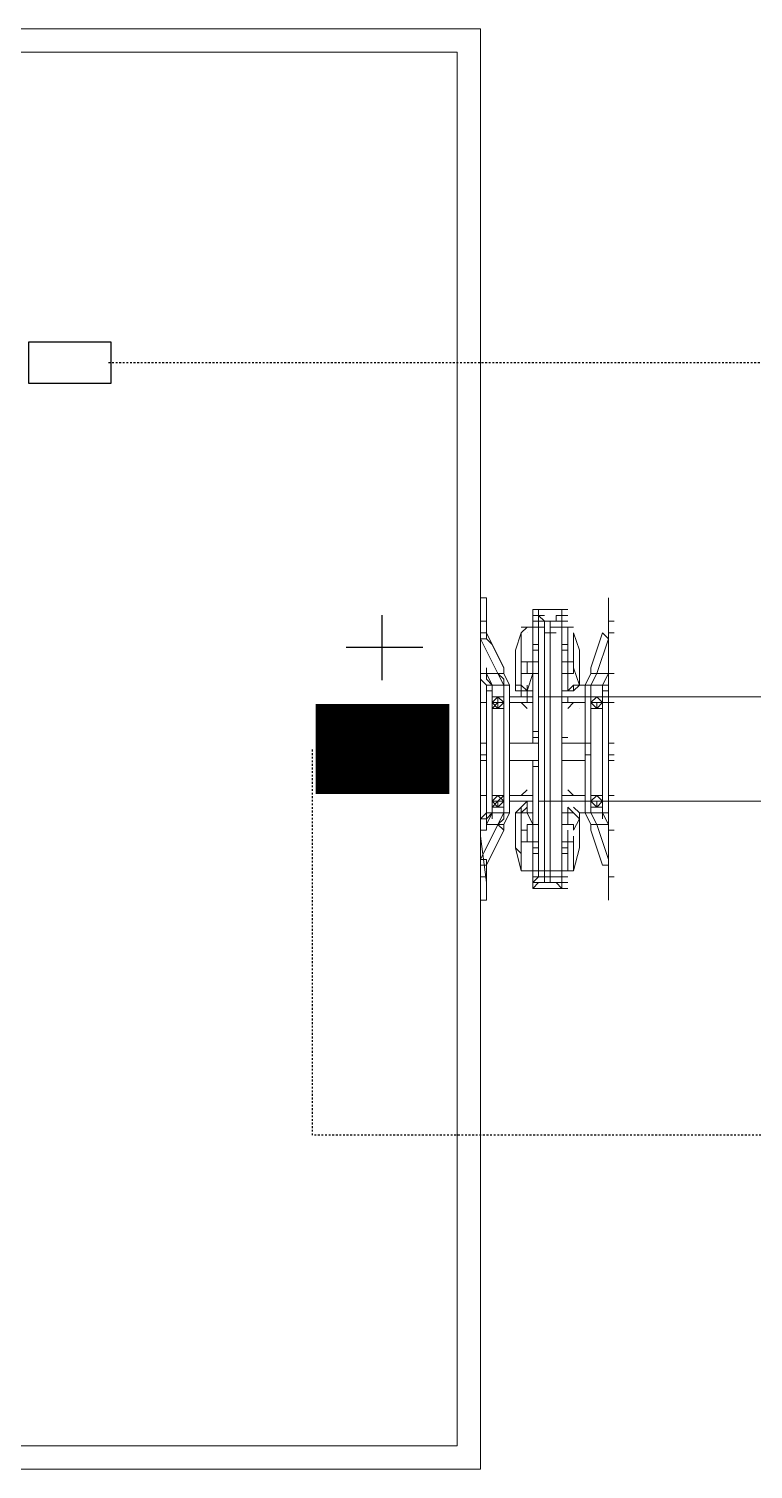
# Model space of a CAD drawing. Header units: feet. Extents: x -13743 to 68376, y -48 to 67763.
# Drawn here: x 3247.5 to 3287.9, y 4933.2 to 5013.5 of the extents above; entities that cross this region are included whole.
import ezdxf

# ---------------------------------------------------------------- set-up
doc = ezdxf.new("R2010")
doc.units = ezdxf.units.FT
doc.header["$MEASUREMENT"] = 0
doc.linetypes.add('HIDDEN', pattern=[0.375, 0.25, -0.125])
for name, color, linetype in [('E-HARN-COMP', 8, 'Continuous'), ('E-TRUNK-CABLE-POS', 6, 'HIDDEN'), ('Polarity-Text', 7, 'Continuous')]:
    doc.layers.add(name, color=color, linetype=linetype)

# ---------------------------------------------------------------- blocks, each defined once
blk = doc.blocks.new('A$C47dfd34d')
at = {"lineweight": 5}
for points in [[(5.98142, 0.41332), (4.12817, 0.41332)], [(5.98309, 0.24332), (5.98309, 0.24999), (5.98142, 0.24999)], [(5.98309, 0.24332), (5.98309, 0.24999), (5.98142, 0.24999)], [(6.01809, 0.24999), (6.01809, 0.16333)], [(6.00142, 0.24166), (6.00309, 0.24166), (6.00142, 0.24166), (6.00142, 0.24332), (6.00309, 0.24332), (6.00309, 0.24499), (6.00309, 0.24332), (6.00142, 0.24332), (5.99976, 0.24332), (5.99809, 0.24332), (5.99976, 0.24332), (5.99809, 0.24332), (5.99976, 0.24332), (6.00142, 0.24332), (5.99976, 0.24332), (5.99809, 0.24332), (5.99976, 0.24332), (5.99809, 0.24332), (5.99976, 0.24332), (6.00142, 0.24332), (5.99976, 0.24332), (5.99809, 0.24499), (5.99642, 0.24499), (5.99809, 0.24499), (5.99642, 0.24499), (5.99642, 0.24666), (5.99642, 0.24499), (5.99809, 0.24499), (5.99976, 0.24332), (5.99976, 0.24166), (5.99809, 0.24166), (5.99642, 0.24166), (5.99309, 0.24166), (5.99642, 0.24166), (5.99809, 0.24166), (5.99809, 0.24332), (5.99642, 0.24332), (5.99642, 0.23499), (5.99642, 0.24499), (5.99809, 0.24499), (5.99976, 0.24332), (5.99809, 0.24332), (5.99809, 0.24499), (5.99809, 0.24666), (6.00309, 0.24666)], [(5.99976, 0.24499), (5.99809, 0.24499), (5.99642, 0.24499), (5.99809, 0.24499), (5.99976, 0.24499), (5.99809, 0.24499), (5.99642, 0.24499), (5.99809, 0.24499), (5.99642, 0.24499), (5.99642, 0.24666), (5.99809, 0.24666), (5.99642, 0.24666), (5.99642, 0.24499), (5.99642, 0.24666), (5.99809, 0.24666), (6.00476, 0.24666), (6.00476, 0.24499), (6.00642, 0.24499), (6.00476, 0.24499), (6.00476, 0.24666), (6.00642, 0.24666)], [(5.99642, 0.24666), (5.99809, 0.24666), (5.99809, 0.24499), (5.99976, 0.24332), (6.00142, 0.24332), (6.00309, 0.24332), (6.00142, 0.24332), (6.00309, 0.24332), (6.00309, 0.24499), (6.00476, 0.24499), (6.00476, 0.24666), (6.00476, 0.24499), (6.00309, 0.24499), (6.00476, 0.24499), (6.00476, 0.24666), (6.00476, 0.24499), (6.00476, 0.24666), (6.00476, 0.24499), (6.00309, 0.24499), (6.00309, 0.24332), (6.00142, 0.24332), (6.00142, 0.24166), (6.00309, 0.24166), (6.00142, 0.24166), (6.00142, 0.24332), (6.00309, 0.24332), (6.00142, 0.24332), (5.99976, 0.24332), (6.00142, 0.24332), (5.99976, 0.24332), (6.00142, 0.24332), (6.00309, 0.24332), (6.00476, 0.24332), (6.00476, 0.24166), (6.00476, 0.24332), (6.00476, 0.24499), (6.00476, 0.24332), (6.00309, 0.24332), (6.00142, 0.24332), (6.00142, 0.23999), (6.00142, 0.24332), (5.99976, 0.24332), (6.00142, 0.24332), (5.99976, 0.24332), (6.00142, 0.24332), (5.99976, 0.24332), (6.00142, 0.24332), (5.99976, 0.24332), (5.99809, 0.24332), (5.99976, 0.24332), (5.99809, 0.24499), (5.99976, 0.24332), (5.99809, 0.24332), (5.99642, 0.24332), (5.99642, 0.24499)], [(5.99642, 0.24499), (5.99642, 0.24499)], [(5.99642, 0.24499), (5.99642, 0.24499)], [(5.99642, 0.24499), (5.99642, 0.24499)], [(6.00476, 0.24499), (6.00476, 0.24499)], [(6.00476, 0.24499), (6.00476, 0.24499)], [(6.00476, 0.24499), (6.00476, 0.24499)], [(6.00476, 0.24499), (6.00476, 0.24499)], [(5.98142, 0.24332), (5.98309, 0.24332), (5.98142, 0.24332)], [(5.98309, 0.18666), (5.98309, 0.18833), (5.98309, 0.18666), (5.98309, 0.18833), (5.98476, 0.18833), (5.98809, 0.18833), (5.98642, 0.18499), (5.98809, 0.18666), (5.98809, 0.18833), (5.98476, 0.18833), (5.98476, 0.18999), (5.98642, 0.18999), (5.98809, 0.18999), (5.98809, 0.19166), (5.98809, 0.19333), (5.98642, 0.19333), (5.98476, 0.19333), (5.98476, 0.21832), (5.98476, 0.19333), (5.98642, 0.19333), (5.98809, 0.19333), (5.98809, 0.19166), (5.98642, 0.19166), (5.98809, 0.19166), (5.98642, 0.19166), (5.98809, 0.19166), (5.98642, 0.19166), (5.98809, 0.19166), (5.98642, 0.19166), (5.98809, 0.19166), (5.98642, 0.19166), (5.98476, 0.19166), (5.98476, 0.19333), (5.98476, 0.21832), (5.98476, 0.21999), (5.98476, 0.22166), (5.98476, 0.22332), (5.98476, 0.22499), (5.98309, 0.22499), (5.98142, 0.22666), (5.98309, 0.22499), (5.98476, 0.22499), (5.98309, 0.22832), (5.98142, 0.22832), (5.98309, 0.22832), (5.98142, 0.22832), (5.98309, 0.22832), (5.98309, 0.22999), (5.98309, 0.22832), (5.98642, 0.22832), (5.98809, 0.22832), (5.98809, 0.22999), (5.98309, 0.23999), (5.98142, 0.23999), (5.98309, 0.23999), (5.98309, 0.24332), (5.98309, 0.23999), (5.98309, 0.23832), (5.98142, 0.23832), (5.98642, 0.22832), (5.98809, 0.22499), (5.98476, 0.22499), (5.98476, 0.22332), (5.98476, 0.22166), (5.98476, 0.21999), (5.98476, 0.21832), (5.98642, 0.21832), (5.98476, 0.21832), (5.98642, 0.21832), (5.98809, 0.21832), (5.98809, 0.21999), (5.98809, 0.22166), (5.98642, 0.22166), (5.98476, 0.22166), (5.98476, 0.21999), (5.98476, 0.21832), (5.98642, 0.21832), (5.98809, 0.21832), (5.98809, 0.21999), (5.98809, 0.22166), (5.98642, 0.22166), (5.98809, 0.22166), (5.98809, 0.21999), (5.98642, 0.21999), (5.98809, 0.21999), (5.98642, 0.21999), (5.98476, 0.21999), (5.98642, 0.21832), (5.98642, 0.21999), (5.98809, 0.21999), (5.98809, 0.22166), (5.98642, 0.22166), (5.98476, 0.22166), (5.98642, 0.22166), (5.98809, 0.22166), (5.98809, 0.22499), (5.98976, 0.22499), (5.98976, 0.18833), (5.98809, 0.18833), (5.98809, 0.18999), (5.98642, 0.18999), (5.98476, 0.18999), (5.98476, 0.19166), (5.98476, 0.19333), (5.98642, 0.19333), (5.98476, 0.19333)], [(5.98142, 0.24332), (5.98309, 0.24332), (5.98142, 0.24332)], [(5.98142, 0.24332), (5.98309, 0.24332), (5.98142, 0.24332)], [(5.98142, 0.24332), (5.98309, 0.24332), (5.98142, 0.24332)], [(5.98476, 0.18666), (5.98476, 0.18833), (5.98309, 0.18833), (5.98309, 0.22332), (5.98309, 0.22499), (5.98309, 0.22332), (5.98476, 0.22332), (5.98476, 0.22499), (5.98809, 0.22499), (5.98642, 0.22832), (5.98809, 0.22666), (5.98809, 0.22499), (5.98476, 0.22499), (5.98309, 0.22666), (5.98309, 0.22832), (5.98476, 0.22832), (5.98642, 0.22832), (5.98809, 0.22832), (5.98809, 0.22999), (5.98642, 0.23332), (5.98476, 0.23666), (5.98309, 0.23832), (5.98309, 0.23999), (5.98309, 0.23832), (5.98142, 0.23832), (5.98642, 0.22832), (5.98809, 0.22832), (5.98976, 0.22499), (5.98809, 0.22499), (5.98976, 0.22499), (5.98976, 0.18833), (5.98809, 0.18833), (5.98809, 0.18999), (5.98809, 0.19166), (5.98642, 0.19166)], [(5.98309, 0.23999), (5.98142, 0.23999)], [(5.98309, 0.23999), (5.98309, 0.23832), (5.98142, 0.23832)], [(5.98309, 0.23999), (5.98142, 0.23999)], [(5.98309, 0.24332), (5.98309, 0.23999)], [(5.98309, 0.24332), (5.98309, 0.23999)], [(5.98309, 0.23999), (5.98309, 0.23999)], [(5.98309, 0.23999), (5.98309, 0.23999)], [(5.98309, 0.23999), (5.98309, 0.23999)], [(5.98309, 0.23999), (5.98809, 0.22999), (5.98809, 0.22832), (5.98642, 0.22832)], [(5.99309, 0.24166), (5.99642, 0.24166), (5.99642, 0.23166), (5.99309, 0.23166), (5.99309, 0.23999), (5.99142, 0.23499), (5.99142, 0.22499), (5.99309, 0.22499), (5.99309, 0.22999), (5.99309, 0.22832), (5.99642, 0.22832), (5.99476, 0.22332), (5.99309, 0.22332), (5.99309, 0.22499), (5.99476, 0.22332), (5.99476, 0.22499), (5.99476, 0.22332), (5.99309, 0.22499), (5.99476, 0.22332), (5.99309, 0.22499), (5.99142, 0.22499), (5.99142, 0.23499), (5.99142, 0.22499), (5.99309, 0.22499), (5.99309, 0.22666), (5.99309, 0.22499), (5.99309, 0.22166), (5.99642, 0.22166), (5.99476, 0.22166), (5.99476, 0.21999), (5.99642, 0.21999), (5.98976, 0.21999), (5.99309, 0.21999), (5.99476, 0.21832), (5.99309, 0.21999), (5.98976, 0.21999), (5.99642, 0.21999), (5.99476, 0.21999), (5.99476, 0.22166), (5.99642, 0.22166), (5.99476, 0.22166), (5.99642, 0.22166), (5.99476, 0.22166), (5.99642, 0.22166), (5.99476, 0.22166), (5.99642, 0.22166), (5.98976, 0.22166), (5.99642, 0.22166), (5.99476, 0.22166), (5.99642, 0.22166)], [(5.99476, 0.22499), (5.99476, 0.22332), (5.99309, 0.22499), (5.99476, 0.22332), (5.99309, 0.22499), (5.99142, 0.22499), (5.99142, 0.23499), (5.99309, 0.23999)], [(5.99809, 0.23166), (5.99642, 0.23166), (5.99809, 0.23166), (5.99642, 0.23166), (5.99309, 0.23166), (5.99309, 0.22999), (5.99309, 0.22332), (5.99476, 0.22332), (5.99642, 0.22832), (5.99476, 0.22332), (5.99309, 0.22332), (5.99309, 0.22999), (5.99309, 0.22332), (5.99476, 0.22332), (5.99642, 0.22832), (5.99809, 0.22832), (5.99642, 0.22832), (5.99309, 0.22832), (5.99309, 0.22999), (5.99309, 0.23166), (5.99642, 0.23166), (5.99642, 0.24166), (5.99642, 0.23166), (5.99309, 0.23166), (5.99309, 0.22999), (5.99309, 0.22832), (5.99642, 0.22832), (5.99809, 0.22832)], [(5.99476, 0.23999), (5.99476, 0.23999)], [(5.99476, 0.23999), (5.99476, 0.23999)], [(5.99476, 0.23999), (5.99476, 0.23999)], [(6.00309, 0.16666), (5.99809, 0.16666), (5.99976, 0.16666), (5.99809, 0.16666), (5.99642, 0.16666), (5.99809, 0.16833), (5.99976, 0.16833), (5.99809, 0.16833), (5.99642, 0.16666), (5.99809, 0.16666), (5.99976, 0.16666), (5.99809, 0.16666), (6.00476, 0.16666), (6.00309, 0.16833), (6.00142, 0.16833), (5.99976, 0.16833), (5.99976, 0.16999), (6.00142, 0.16999), (6.00309, 0.16999), (6.00142, 0.16999), (5.99976, 0.16999), (5.99809, 0.16999), (5.99976, 0.16999), (6.00142, 0.16999), (6.00309, 0.16999), (6.00142, 0.16999), (6.00309, 0.16999), (6.00476, 0.16999), (6.00309, 0.16999), (6.00142, 0.16999), (5.99976, 0.16999), (5.99809, 0.16999), (5.99976, 0.16999), (5.99809, 0.16999), (5.99976, 0.16999), (6.00142, 0.16999), (6.00142, 0.17166), (6.00309, 0.17166), (6.00142, 0.17166), (6.00142, 0.22166), (6.00142, 0.24166), (6.00476, 0.24166), (6.00476, 0.22166), (6.00142, 0.22166), (6.00142, 0.19166), (6.00476, 0.19166), (6.00476, 0.22166), (6.00642, 0.22166), (6.00809, 0.22166), (6.00976, 0.22166), (6.00809, 0.22166), (6.00642, 0.22166), (6.00476, 0.22166), (6.00642, 0.22166), (6.00642, 0.21999), (6.00476, 0.21999), (6.01142, 0.21999), (6.00476, 0.21999)], [(6.06642, 0.22166), (6.00476, 0.22166), (6.00476, 0.19166), (6.00142, 0.19166), (5.99976, 0.19166), (5.99976, 0.17166), (5.99809, 0.17166), (5.99809, 0.19166), (5.99809, 0.22166), (5.99976, 0.22166), (6.00142, 0.22166), (6.00142, 0.23999), (6.00309, 0.23999), (6.00142, 0.23999), (6.00142, 0.22166), (6.00476, 0.22166), (6.00476, 0.24166), (6.00142, 0.24166), (6.00142, 0.22166)], [(6.00142, 0.24332), (6.00309, 0.24332), (6.00142, 0.24332)], [(6.00142, 0.24332), (6.00309, 0.24332)], [(6.00142, 0.24332), (6.00309, 0.24332)], [(6.00142, 0.24332), (6.00309, 0.24332), (6.00142, 0.24332)], [(6.00309, 0.24332), (6.00476, 0.24332), (6.00309, 0.24332), (6.00476, 0.24332), (6.00476, 0.23499), (6.00476, 0.24332), (6.00309, 0.24332), (6.00142, 0.24332)], [(6.00309, 0.24332), (6.00476, 0.24332)], [(6.00309, 0.24332), (6.00476, 0.24332)], [(6.00309, 0.24332), (6.00476, 0.24332)], [(6.00309, 0.24332), (6.00476, 0.24332)], [(6.00476, 0.24332), (6.00642, 0.24332)], [(6.00476, 0.24332), (6.00642, 0.24332)], [(6.00476, 0.24332), (6.00642, 0.24332)], [(6.00476, 0.23499), (6.00476, 0.24332)], [(6.00476, 0.24332), (6.00476, 0.23499)], [(6.00476, 0.24332), (6.00642, 0.24332)], [(6.00476, 0.24332), (6.00642, 0.24332)], [(6.00476, 0.24332), (6.00642, 0.24332)], [(6.00976, 0.18833), (6.00976, 0.17833), (6.00976, 0.18833), (6.00809, 0.18999), (6.00976, 0.18833), (6.01142, 0.18833), (6.01309, 0.18833), (6.01142, 0.18833), (6.01309, 0.18499), (6.01476, 0.18499), (6.01809, 0.18499), (6.01642, 0.18833), (6.01642, 0.18666), (6.01642, 0.18833), (6.01642, 0.18999), (6.01642, 0.18833), (6.01809, 0.18833), (6.01809, 0.22332), (6.01809, 0.22499), (6.01809, 0.22332), (6.01642, 0.22332), (6.01809, 0.22332), (6.01809, 0.18833), (6.01642, 0.18833), (6.01309, 0.18833), (6.01476, 0.18499), (6.01309, 0.18499), (6.01309, 0.18333), (6.01642, 0.17333), (6.01809, 0.17333), (6.01809, 0.17499), (6.01476, 0.18499), (6.01309, 0.18499), (6.01309, 0.18333), (6.01309, 0.18499), (6.01142, 0.18833), (6.01309, 0.18833), (6.01309, 0.18999), (6.01309, 0.18833), (6.01142, 0.18833), (6.01142, 0.22499), (6.01309, 0.22499), (6.01142, 0.22499), (6.01309, 0.22832), (6.01476, 0.22832), (6.01809, 0.23832), (6.01642, 0.23999), (6.01309, 0.22999), (6.01309, 0.22832), (6.01476, 0.22832), (6.01309, 0.22499), (6.01642, 0.22499), (6.01809, 0.22832), (6.01476, 0.22832), (6.01809, 0.22832), (6.01809, 0.22999), (6.01809, 0.22832), (6.01976, 0.22832), (6.01809, 0.22832), (6.01642, 0.22499), (6.01309, 0.22499), (6.01476, 0.22832), (6.01309, 0.22832), (6.01309, 0.22999), (6.01642, 0.23999), (6.01809, 0.23832), (6.01476, 0.22832), (6.01309, 0.22832), (6.01142, 0.22499), (6.01309, 0.22499), (6.01142, 0.22499), (6.01142, 0.18833)], [(6.01809, 0.24332), (6.01809, 0.24332)], [(6.01809, 0.23999), (6.01809, 0.23999)], [(6.01809, 0.23999), (6.01809, 0.23999)], [(5.98642, 0.22832), (5.98142, 0.23832)], [(5.99642, 0.23666), (5.99642, 0.20999), (5.99642, 0.23666)], [(5.99642, 0.23666), (5.99809, 0.23666), (5.99642, 0.23666), (5.99642, 0.21166), (5.99809, 0.21166), (5.99642, 0.21166), (5.99642, 0.23666), (5.99642, 0.21166), (5.99809, 0.21166), (5.99642, 0.21166), (5.99642, 0.20832), (5.99642, 0.20999), (5.99642, 0.21166), (5.99642, 0.20999), (5.99809, 0.20999), (5.99642, 0.20999), (5.99809, 0.20999), (5.99642, 0.20999), (5.99809, 0.20999), (5.99642, 0.20999), (5.99642, 0.21166), (5.99642, 0.20999), (5.99809, 0.20999), (5.99642, 0.20999), (5.99642, 0.20832), (5.99642, 0.21166), (5.99642, 0.20999), (5.99642, 0.21166), (5.99642, 0.20832), (5.99642, 0.20999), (5.99642, 0.20832), (5.99642, 0.20999), (5.99809, 0.20999), (5.99642, 0.20999), (5.99642, 0.20832), (5.99642, 0.21166), (5.99642, 0.23499), (5.99809, 0.23499)], [(5.99309, 0.22499), (5.99142, 0.22499), (5.99142, 0.23499), (5.99142, 0.22499), (5.99309, 0.22499), (5.99309, 0.22666)], [(5.99309, 0.23499), (5.99309, 0.23499)], [(5.99309, 0.23499), (5.99309, 0.23499)], [(5.99309, 0.23499), (5.99309, 0.23499)], [(5.99476, 0.22832), (5.99476, 0.23166)], [(6.00809, 0.23499), (6.00809, 0.23499)], [(6.00809, 0.23499), (6.00809, 0.23499)], [(5.98309, 0.22832), (5.98476, 0.22499), (5.98309, 0.22499), (5.98142, 0.22666)], [(5.98309, 0.22832), (5.98476, 0.22499), (5.98309, 0.22499), (5.98142, 0.22666)], [(5.98309, 0.22832), (5.98309, 0.22999)], [(5.98309, 0.22832), (5.98309, 0.22999)], [(5.98309, 0.22832), (5.98642, 0.22832)], [(5.98309, 0.22832), (5.98642, 0.22832)], [(5.98642, 0.22499), (5.98642, 0.22499)], [(5.98642, 0.22499), (5.98642, 0.22499)], [(5.98642, 0.22499), (5.98642, 0.22499)], [(5.98642, 0.22499), (5.98642, 0.22499)], [(5.98809, 0.22499), (5.98809, 0.22499)], [(5.98809, 0.22499), (5.98809, 0.22499)], [(5.98809, 0.22499), (5.98809, 0.22499)], [(6.00976, 0.22666), (6.00976, 0.22499)], [(6.00976, 0.22666), (6.00976, 0.22499)], [(6.01142, 0.22499), (6.01142, 0.22499)], [(6.01142, 0.22499), (6.01142, 0.22499)], [(6.01309, 0.22499), (6.01309, 0.22499)], [(6.01476, 0.19333), (6.01309, 0.19333), (6.01309, 0.21832), (6.01309, 0.21999), (6.01309, 0.22166), (6.01476, 0.22166), (6.01642, 0.22166), (6.01642, 0.21999), (6.01642, 0.21832), (6.01476, 0.21832), (6.01309, 0.21832), (6.01309, 0.21999), (6.01476, 0.21999), (6.01642, 0.21999), (6.01476, 0.21999), (6.01642, 0.21999), (6.01476, 0.21999), (6.01642, 0.21999), (6.01476, 0.21999), (6.01642, 0.21999), (6.01476, 0.21999), (6.01642, 0.21999), (6.01642, 0.22166), (6.01642, 0.22332)], [(6.01642, 0.22166), (6.01642, 0.22332)], [(5.98476, 0.22166), (5.98476, 0.22166)], [(5.98476, 0.22166), (5.98476, 0.22166)], [(5.98642, 0.22166), (5.98476, 0.22166)], [(5.98476, 0.22166), (5.98642, 0.22166)], [(5.98476, 0.22166), (5.98476, 0.21999)], [(5.98476, 0.22166), (5.98476, 0.22166)], [(5.98476, 0.22166), (5.98476, 0.21999)], [(5.98476, 0.22166), (5.98476, 0.22166)], [(5.98476, 0.21999), (5.98476, 0.21999)], [(5.98476, 0.21999), (5.98476, 0.21999)], [(5.98476, 0.21999), (5.98476, 0.21999)], [(5.98476, 0.21999), (5.98476, 0.21999)], [(5.98642, 0.22166), (5.98642, 0.22166)], [(5.98642, 0.22166), (5.98642, 0.22166)], [(5.98642, 0.22166), (5.98642, 0.22166)], [(5.98642, 0.22166), (5.98642, 0.22166)], [(5.98642, 0.22166), (5.98642, 0.22166)], [(5.98642, 0.21999), (5.98809, 0.21999)], [(5.98642, 0.21999), (5.98809, 0.21999)], [(5.98642, 0.21999), (5.98809, 0.21999)], [(5.98642, 0.21999), (5.98809, 0.21999)], [(5.98642, 0.21999), (5.98809, 0.21999)], [(5.98642, 0.21999), (5.98809, 0.21999)], [(5.98642, 0.21999), (5.98809, 0.21999)], [(5.98642, 0.21999), (5.98809, 0.21999)], [(5.98642, 0.21999), (5.98809, 0.21999)], [(5.98642, 0.21999), (5.98809, 0.21999)], [(5.98642, 0.21999), (5.98809, 0.21999)], [(5.98642, 0.21999), (5.98809, 0.21999)], [(5.98642, 0.21999), (5.98809, 0.21999)], [(5.98642, 0.21999), (5.98809, 0.21999)], [(5.98642, 0.21999), (5.98809, 0.21999)], [(5.98642, 0.21999), (5.98809, 0.21999)], [(5.98642, 0.21999), (5.98809, 0.21999)], [(5.98642, 0.21999), (5.98809, 0.21999)], [(5.98642, 0.21999), (5.98809, 0.21999)], [(5.98642, 0.21999), (5.98809, 0.21999)], [(5.98642, 0.21999), (5.98809, 0.21999)], [(5.98642, 0.21999), (5.98809, 0.21999)], [(5.98642, 0.21999), (5.98809, 0.21999)], [(5.98642, 0.21999), (5.98809, 0.21999)], [(5.98809, 0.22166), (5.98809, 0.22166)], [(5.98809, 0.22166), (5.98809, 0.22166)], [(5.98809, 0.22166), (5.98809, 0.22166)], [(5.98809, 0.22166), (5.98809, 0.22166)], [(5.98809, 0.21999), (5.98809, 0.21999)], [(5.98809, 0.21999), (5.98809, 0.21999)], [(5.98809, 0.21999), (5.98809, 0.21999)], [(5.98809, 0.21999), (5.98809, 0.21999)], [(5.99976, 0.16833), (5.99976, 0.19166), (6.00142, 0.19166), (6.00142, 0.22166), (6.00142, 0.19166), (6.00476, 0.19166)], [(6.00142, 0.19166), (6.00142, 0.22166), (6.00142, 0.19166)], [(6.01142, 0.21999), (6.00809, 0.21999), (6.00642, 0.21832)], [(6.00976, 0.22166), (6.00976, 0.22166)], [(6.01642, 0.22166), (6.01309, 0.22166), (6.01309, 0.21999), (6.01476, 0.21999)], [(6.01309, 0.22166), (6.01309, 0.22166)], [(6.01309, 0.22166), (6.01309, 0.22166)], [(6.01809, 0.21999), (6.01976, 0.21999), (6.01809, 0.21999), (6.01642, 0.21999), (6.01642, 0.21832), (6.01642, 0.19333), (6.01309, 0.19333), (6.01309, 0.19166), (6.01309, 0.19333), (6.01309, 0.19166), (6.01476, 0.19166), (6.01476, 0.18999), (6.01642, 0.19166), (6.01642, 0.19333), (6.01642, 0.21832), (6.01476, 0.21832), (6.01309, 0.21832), (6.01309, 0.19333), (6.01476, 0.19333), (6.01642, 0.19333), (6.01642, 0.19166), (6.01642, 0.18999), (6.01476, 0.18999), (6.01309, 0.18999), (6.01309, 0.19166), (6.01476, 0.19166), (6.01476, 0.18999), (6.01642, 0.19166), (6.01642, 0.18999), (6.01476, 0.18999), (6.01309, 0.18999), (6.01309, 0.19166), (6.01309, 0.19333), (6.01476, 0.19333), (6.01642, 0.19333), (6.01642, 0.19166), (6.01809, 0.19166), (6.01642, 0.19166), (6.01476, 0.19166), (6.01642, 0.19166), (6.01476, 0.19166), (6.01642, 0.19166), (6.01476, 0.19166), (6.01642, 0.19166), (6.01476, 0.19166), (6.01642, 0.19166), (6.01476, 0.19166), (6.01642, 0.19166), (6.01642, 0.19333), (6.01476, 0.19333), (6.01642, 0.19333)], [(6.01309, 0.21999), (6.01309, 0.21999)], [(6.01309, 0.21999), (6.01476, 0.21999)], [(6.01309, 0.21999), (6.01309, 0.21999)], [(6.01476, 0.22166), (6.01476, 0.22166)], [(6.01642, 0.22166), (6.01642, 0.21999), (6.01476, 0.21832), (6.01476, 0.21999)], [(6.01476, 0.22166), (6.01642, 0.22166), (6.01476, 0.22166)], [(6.01476, 0.22166), (6.01476, 0.22166)], [(6.01476, 0.21999), (6.01642, 0.21999)], [(6.01476, 0.21999), (6.01642, 0.21999)], [(6.01476, 0.21999), (6.01642, 0.21999)], [(6.01476, 0.21999), (6.01642, 0.21999)], [(6.01476, 0.21999), (6.01642, 0.21999)], [(6.01476, 0.21999), (6.01642, 0.21999)], [(6.01642, 0.22166), (6.01642, 0.21999)], [(6.01642, 0.22166), (6.01642, 0.22166)], [(6.01642, 0.22166), (6.01642, 0.22166)], [(6.01642, 0.21999), (6.01642, 0.21999)], [(6.01642, 0.21999), (6.01642, 0.21999)], [(5.98476, 0.21832), (5.98476, 0.21832)], [(5.98476, 0.21832), (5.98476, 0.21832)], [(5.98476, 0.21832), (5.98476, 0.21832)], [(5.98476, 0.21832), (5.98476, 0.21832)], [(5.98642, 0.21832), (5.98642, 0.21832)], [(5.98642, 0.21832), (5.98642, 0.21832)], [(5.98642, 0.21832), (5.98642, 0.21832)], [(5.98642, 0.21832), (5.98642, 0.21832)], [(5.98809, 0.21832), (5.98809, 0.21832)], [(5.98809, 0.21832), (5.98809, 0.21832)], [(5.98809, 0.21832), (5.98809, 0.21832)], [(5.98809, 0.21832), (5.98809, 0.21832)], [(6.00976, 0.21832), (6.00976, 0.21832)], [(6.01309, 0.21832), (6.01309, 0.21832)], [(6.01309, 0.21832), (6.01309, 0.21832)], [(6.01476, 0.21832), (6.01476, 0.21832)], [(6.01476, 0.21832), (6.01476, 0.21832)], [(6.01642, 0.21832), (6.01642, 0.21832)], [(6.01642, 0.21832), (6.01642, 0.21832)], [(5.98309, 0.20832), (5.98142, 0.20832)], [(5.98309, 0.20832), (5.98142, 0.20832)], [(5.98309, 0.20832), (5.98142, 0.20832)], [(5.98309, 0.20832), (5.98142, 0.20832)], [(5.99642, 0.20999), (5.99809, 0.20999)], [(5.99642, 0.20999), (5.99809, 0.20999)], [(5.99642, 0.20999), (5.99809, 0.20999)], [(5.99642, 0.20999), (5.99809, 0.20999)], [(5.99642, 0.20999), (5.99809, 0.20999)], [(6.00476, 0.20999), (6.00642, 0.20999)], [(6.00476, 0.20999), (6.00642, 0.20999)], [(6.00476, 0.20999), (6.00642, 0.20999)], [(6.00476, 0.20999), (6.00642, 0.20999)], [(6.00476, 0.20832), (6.00476, 0.20999)], [(6.00476, 0.20999), (6.00642, 0.20999)], [(6.00476, 0.20999), (6.00476, 0.20832)], [(6.00476, 0.20999), (6.00642, 0.20999)], [(6.00476, 0.20999), (6.00642, 0.20999)], [(6.00476, 0.20999), (6.00642, 0.20999)], [(5.99809, 0.17833), (5.99642, 0.17833), (5.99642, 0.16833), (5.99642, 0.17833), (5.99642, 0.16833), (5.99642, 0.17833), (5.99642, 0.19999), (5.99642, 0.20166), (5.99642, 0.20333), (5.99809, 0.20333), (5.99642, 0.20333), (5.99809, 0.20333), (5.99642, 0.20333), (5.99809, 0.20333), (5.99642, 0.20333), (5.99809, 0.20333), (5.99642, 0.20333), (5.99642, 0.20166), (5.99642, 0.19999), (5.99642, 0.20333), (5.99642, 0.20166), (5.99809, 0.20166), (5.99642, 0.20166), (5.99642, 0.17666), (5.99809, 0.17666), (5.99642, 0.17666), (5.99642, 0.20166), (5.99809, 0.20166), (5.99642, 0.20166), (5.99642, 0.17666)], [(5.99642, 0.20333), (5.99809, 0.20333)], [(5.99642, 0.20333), (5.99809, 0.20333)], [(6.00476, 0.20333), (6.00476, 0.19999), (6.00476, 0.17833), (6.00642, 0.17833), (6.00476, 0.17833), (6.00476, 0.19999), (6.00476, 0.20333), (6.00476, 0.19999), (6.00476, 0.20166), (6.00476, 0.19999), (6.00476, 0.20333), (6.01142, 0.20333), (6.00476, 0.20333), (6.00642, 0.20333), (6.00476, 0.20333), (6.00642, 0.20333), (6.00476, 0.20333), (6.00642, 0.20333), (6.00476, 0.20333), (6.00642, 0.20333), (6.00476, 0.20333), (6.00642, 0.20333), (6.00476, 0.20333), (6.00642, 0.20333), (6.00476, 0.20333), (6.00642, 0.20333), (6.00476, 0.20333), (6.00476, 0.17666), (6.00642, 0.17666), (6.00476, 0.17666), (6.00476, 0.20333), (6.00642, 0.20333)], [(6.01142, 0.20499), (6.01309, 0.20499)], [(6.00642, 0.19499), (6.00809, 0.19333)], [(5.98476, 0.19333), (5.98476, 0.19333)], [(5.98476, 0.19333), (5.98476, 0.19333)], [(5.98476, 0.19333), (5.98642, 0.19333)], [(5.98476, 0.19333), (5.98476, 0.19166)], [(5.98476, 0.19333), (5.98476, 0.19333)], [(5.98476, 0.19166), (5.98476, 0.19333)], [(5.98476, 0.19333), (5.98476, 0.19166)], [(5.98476, 0.19333), (5.98476, 0.19333)], [(5.98476, 0.19166), (5.98476, 0.19166)], [(5.98476, 0.19166), (5.98476, 0.19166)], [(5.98476, 0.19166), (5.98642, 0.18999), (5.98642, 0.19166)], [(5.98476, 0.19166), (5.98476, 0.18999)], [(5.98476, 0.19166), (5.98476, 0.19166)], [(5.98476, 0.19166), (5.98476, 0.18999)], [(5.98476, 0.19166), (5.98476, 0.19166)], [(5.98642, 0.19333), (5.98642, 0.19333)], [(5.98642, 0.19333), (5.98642, 0.19333)], [(5.98809, 0.19166), (5.98809, 0.19333), (5.98642, 0.19333)], [(5.98642, 0.19333), (5.98642, 0.19333)], [(5.98809, 0.19333), (5.98642, 0.19333)], [(5.98642, 0.19333), (5.98642, 0.19333)], [(5.98809, 0.19333), (5.98642, 0.19333)], [(5.98642, 0.19333), (5.98642, 0.19333)], [(5.98642, 0.19166), (5.98809, 0.19166)], [(5.98642, 0.19166), (5.98809, 0.19166)], [(5.98642, 0.19166), (5.98809, 0.19166)], [(5.98642, 0.19166), (5.98809, 0.19166)], [(5.98642, 0.19166), (5.98809, 0.19166)], [(5.98642, 0.19166), (5.98809, 0.19166)], [(5.98642, 0.19166), (5.98809, 0.19166)], [(5.98642, 0.19166), (5.98809, 0.19166)], [(5.98642, 0.19166), (5.98809, 0.19166)], [(5.98642, 0.19166), (5.98809, 0.19166)], [(5.98642, 0.19166), (5.98809, 0.19166)], [(5.98642, 0.19166), (5.98809, 0.19166)], [(5.98642, 0.19166), (5.98809, 0.19166)], [(5.98642, 0.19166), (5.98809, 0.19166)], [(5.98642, 0.19166), (5.98809, 0.19166)], [(5.98642, 0.19166), (5.98809, 0.19166)], [(5.98642, 0.19166), (5.98809, 0.19166)], [(5.98642, 0.19166), (5.98809, 0.19166)], [(5.98642, 0.19166), (5.98809, 0.19166)], [(5.98642, 0.19166), (5.98809, 0.19166)], [(5.98809, 0.19166), (5.98642, 0.19166)], [(5.98809, 0.19333), (5.98809, 0.19333)], [(5.98809, 0.19166), (5.98809, 0.19333)], [(5.98809, 0.19333), (5.98809, 0.19333)], [(5.98809, 0.19333), (5.98809, 0.19333)], [(5.98809, 0.19166), (5.98809, 0.19333)], [(5.98809, 0.19333), (5.98809, 0.19333)], [(5.98809, 0.19166), (5.98809, 0.19166)], [(5.98809, 0.18999), (5.98809, 0.19166)], [(5.98809, 0.19166), (5.98809, 0.19166)], [(5.98809, 0.19166), (5.98809, 0.19166)], [(5.98809, 0.18999), (5.98809, 0.19166)], [(5.98809, 0.19166), (5.98809, 0.19166)], [(5.99476, 0.19166), (5.99642, 0.19166), (5.99476, 0.19166), (5.99642, 0.19166), (5.99476, 0.19166), (5.99642, 0.19166), (5.99476, 0.19166), (5.99642, 0.19166), (5.99476, 0.19166), (5.99642, 0.19166), (5.99476, 0.19166), (5.99642, 0.19166), (5.98976, 0.19166), (5.99309, 0.19166), (5.98976, 0.19166), (5.99642, 0.19166), (5.99476, 0.19166), (5.99309, 0.18999), (5.99309, 0.18333), (5.99309, 0.18666), (5.99309, 0.18833), (5.99476, 0.18833), (5.99642, 0.18499), (5.99476, 0.18499), (5.99476, 0.18333), (5.99309, 0.18333), (5.99476, 0.18333), (5.99476, 0.18499), (5.99642, 0.18499), (5.99476, 0.18833), (5.99476, 0.18999), (5.99309, 0.18833), (5.99476, 0.18999), (5.99476, 0.18833), (5.99642, 0.18833)], [(5.99809, 0.17999), (5.99642, 0.17999), (5.99476, 0.17999), (5.99309, 0.17999), (5.99309, 0.18166), (5.99309, 0.18333), (5.99476, 0.18333), (5.99476, 0.18499), (5.99642, 0.18499), (5.99642, 0.17166), (5.99309, 0.17166), (5.99309, 0.17666), (5.99142, 0.17833), (5.99142, 0.17999), (5.99142, 0.18666), (5.99142, 0.18833), (5.99309, 0.18999), (5.99476, 0.19166), (5.99476, 0.18999), (5.99476, 0.18833), (5.99642, 0.18833), (5.99476, 0.18833), (5.99642, 0.18499), (5.99809, 0.18499), (5.99642, 0.18499), (5.99476, 0.18833), (5.99309, 0.18833), (5.99309, 0.18666), (5.99309, 0.18833), (5.99309, 0.18666), (5.99309, 0.18333), (5.99309, 0.18666), (5.99309, 0.18833), (5.99476, 0.18833), (5.99642, 0.18833)], [(5.99642, 0.19166), (5.99476, 0.19166), (5.99642, 0.19166)], [(6.00476, 0.16666), (6.00309, 0.16666), (6.00476, 0.16666), (6.00476, 0.16833), (6.00476, 0.16666), (6.00642, 0.16666), (6.00476, 0.16666), (6.00309, 0.16833), (6.00476, 0.16833), (6.00309, 0.16833), (6.00142, 0.16833), (5.99976, 0.16833), (6.00142, 0.16833), (6.00309, 0.16833), (6.00476, 0.16833), (6.00309, 0.16833), (6.00476, 0.16833), (6.00476, 0.17833), (6.00476, 0.16833), (6.00309, 0.16833), (6.00476, 0.16833), (6.00476, 0.17833), (6.00476, 0.16833), (6.00309, 0.16833), (6.00142, 0.16833), (6.00142, 0.17166), (6.00142, 0.19166), (6.00142, 0.17166), (6.00476, 0.17166), (6.00476, 0.19166), (6.06642, 0.19166)], [(6.00142, 0.17166), (6.00142, 0.19166), (6.00142, 0.17166)], [(6.01142, 0.19166), (6.00809, 0.19166), (6.00642, 0.19166), (6.00476, 0.19166), (6.00476, 0.17166), (6.00142, 0.17166), (6.00142, 0.19166)], [(6.00476, 0.19166), (6.00642, 0.19166)], [(6.00476, 0.19166), (6.00642, 0.19166)], [(6.00476, 0.19166), (6.00809, 0.19166)], [(6.00809, 0.19166), (6.00976, 0.19166)], [(6.00809, 0.19166), (6.00976, 0.19166)], [(6.01309, 0.19333), (6.01309, 0.19333)], [(6.01309, 0.19333), (6.01309, 0.19333)], [(6.01309, 0.19166), (6.01309, 0.19166)], [(6.01309, 0.19166), (6.01309, 0.19166)], [(6.01476, 0.19333), (6.01476, 0.19333)], [(6.01476, 0.19333), (6.01476, 0.19333)], [(6.01476, 0.19166), (6.01642, 0.19166)], [(6.01476, 0.19166), (6.01642, 0.19166)], [(6.01476, 0.19166), (6.01642, 0.19166)], [(6.01476, 0.19166), (6.01642, 0.19166)], [(6.01476, 0.19166), (6.01642, 0.19166)], [(6.01476, 0.19166), (6.01642, 0.19166)], [(6.01642, 0.19333), (6.01642, 0.19333)], [(6.01642, 0.19333), (6.01642, 0.19333)], [(6.01642, 0.19166), (6.01642, 0.19166)], [(6.01642, 0.19166), (6.01642, 0.19166)], [(5.98142, 0.17499), (5.98476, 0.18166), (5.98642, 0.18499), (5.98809, 0.18499), (5.98976, 0.18833), (5.98809, 0.18833), (5.98809, 0.18999)], [(5.98476, 0.18833), (5.98309, 0.18499)], [(5.98476, 0.18999), (5.98476, 0.18999)], [(5.98476, 0.18999), (5.98476, 0.18999)], [(5.98476, 0.18999), (5.98476, 0.18999)], [(5.98476, 0.18999), (5.98476, 0.18833)], [(5.98476, 0.18999), (5.98642, 0.18999)], [(5.98476, 0.18999), (5.98476, 0.18999)], [(5.98642, 0.18999), (5.98642, 0.18999)], [(5.98642, 0.18999), (5.98642, 0.18999)], [(5.98642, 0.18999), (5.98809, 0.18999)], [(5.98642, 0.18999), (5.98642, 0.18999)], [(5.98642, 0.18999), (5.98642, 0.18999)], [(5.98642, 0.18833), (5.98642, 0.18833)], [(5.98642, 0.18833), (5.98642, 0.18833)], [(5.98642, 0.18833), (5.98642, 0.18833)], [(5.98809, 0.18999), (5.98809, 0.18999)], [(5.98809, 0.18999), (5.98809, 0.18999)], [(5.98809, 0.18999), (5.98809, 0.18999)], [(5.98809, 0.18999), (5.98809, 0.18999)], [(5.98809, 0.18833), (5.98809, 0.18833)], [(5.98809, 0.18833), (5.98809, 0.18833)], [(5.98809, 0.18833), (5.98809, 0.18833)], [(5.98809, 0.18833), (5.98809, 0.18833)], [(5.99309, 0.18166), (5.99309, 0.17999), (5.99309, 0.17166), (5.99642, 0.17166), (5.99642, 0.17999), (5.99809, 0.17999), (5.99642, 0.17999), (5.99309, 0.17999), (5.99309, 0.18166), (5.99309, 0.17999), (5.99309, 0.17166), (5.99142, 0.17833), (5.99142, 0.18833), (5.99309, 0.18833), (5.99476, 0.18999), (5.99309, 0.18833), (5.99476, 0.18999)], [(6.01142, 0.18833), (6.01142, 0.18833)], [(6.01142, 0.18833), (6.01142, 0.18833)], [(6.01309, 0.18999), (6.01309, 0.18999)], [(6.01309, 0.18999), (6.01309, 0.18999)], [(6.01309, 0.18833), (6.01309, 0.18833)], [(6.01309, 0.18833), (6.01309, 0.18833)], [(6.01476, 0.18999), (6.01476, 0.18999)], [(6.01476, 0.18999), (6.01476, 0.18999)], [(6.01642, 0.18999), (6.01642, 0.18999)], [(6.01642, 0.18999), (6.01642, 0.18999)], [(5.98809, 0.18499), (5.98809, 0.18333), (5.98309, 0.17333), (5.98309, 0.17499), (5.98142, 0.17499)], [(5.98142, 0.17499), (5.98642, 0.18499)], [(5.98309, 0.17333), (5.98809, 0.18333), (5.98642, 0.18499)], [(5.98642, 0.18499), (5.98309, 0.18499)], [(5.98809, 0.18499), (5.98642, 0.18499)], [(5.99309, 0.18333), (5.99476, 0.18333), (5.99476, 0.18499), (5.99642, 0.18499), (5.99809, 0.18499)], [(5.99476, 0.17999), (5.99476, 0.18333)], [(5.98142, 0.18166), (5.98309, 0.16833)], [(5.99309, 0.17833), (5.99309, 0.17833)], [(5.99309, 0.17833), (5.99309, 0.17833)], [(5.99309, 0.17833), (5.99309, 0.17833)], [(6.00809, 0.17833), (6.00809, 0.17833)], [(6.00809, 0.17833), (6.00809, 0.17833)], [(5.98309, 0.17333), (5.98309, 0.17499), (5.98142, 0.17499)], [(5.98309, 0.16666), (5.98309, 0.16833), (5.98309, 0.16999), (5.98309, 0.16333), (5.98142, 0.16333), (5.98309, 0.16333), (5.98309, 0.16999), (5.98309, 0.17166), (5.98309, 0.16999), (5.98142, 0.16999), (5.98309, 0.16999), (5.98309, 0.16333), (5.98142, 0.16333), (5.98309, 0.16333), (5.98309, 0.16999), (5.98309, 0.17166), (5.98309, 0.17333), (5.98142, 0.17333), (5.98309, 0.17333), (5.98309, 0.17166), (5.98309, 0.16999)], [(5.98142, 0.16999), (5.98309, 0.16999), (5.98142, 0.16999)], [(5.98142, 0.16999), (5.98309, 0.16999), (5.98142, 0.16999)], [(5.98142, 0.16999), (5.98309, 0.16999), (5.98142, 0.16999)], [(5.98309, 0.17333), (5.98309, 0.17333)], [(5.98309, 0.17333), (5.98309, 0.17333)], [(5.98309, 0.17333), (5.98309, 0.17333)], [(5.98309, 0.17333), (5.98309, 0.17333)], [(5.98309, 0.16999), (5.98309, 0.16999)], [(5.98309, 0.16999), (5.98309, 0.16999)], [(5.98309, 0.16999), (5.98309, 0.16999)], [(5.99476, 0.17166), (5.99476, 0.17166)], [(5.99476, 0.17166), (5.99476, 0.17166)], [(5.99476, 0.17166), (5.99476, 0.17166)], [(5.99976, 0.16666), (5.99809, 0.16666), (6.00309, 0.16666), (6.00476, 0.16666), (6.00309, 0.16666), (5.99642, 0.16666), (5.99642, 0.16833), (5.99642, 0.16999), (5.99809, 0.16999), (5.99642, 0.16999), (5.99642, 0.16833), (5.99809, 0.16833), (5.99976, 0.16833), (6.00142, 0.16833), (6.00142, 0.17166)], [(5.99642, 0.17166), (5.99809, 0.17166)], [(5.99642, 0.16833), (5.99809, 0.16999), (5.99809, 0.17166)], [(5.99642, 0.17166), (5.99809, 0.17166)], [(5.99642, 0.16666), (5.99642, 0.16833), (5.99809, 0.16999), (5.99809, 0.17166)], [(5.99642, 0.17166), (5.99809, 0.17166)], [(5.99642, 0.16666), (5.99642, 0.16833), (5.99809, 0.16999), (5.99809, 0.17166)], [(5.99809, 0.16999), (5.99642, 0.16833)], [(5.99976, 0.16999), (5.99809, 0.16999), (5.99976, 0.16999), (5.99809, 0.16999), (5.99642, 0.16999), (5.99642, 0.16833), (5.99809, 0.16833), (5.99976, 0.16833), (6.00142, 0.16833)], [(5.99809, 0.17166), (5.99809, 0.16999)], [(6.00142, 0.16999), (6.00309, 0.16999)], [(6.00809, 0.17166), (6.00809, 0.17166)], [(6.01809, 0.17333), (6.01809, 0.17333)], [(6.01809, 0.17333), (6.01809, 0.17333)], [(6.01809, 0.16999), (6.01809, 0.16999)], [(5.98309, 0.16666), (5.98309, 0.16666)], [(5.99642, 0.16666), (5.99809, 0.16833)], [(5.99642, 0.16666), (5.99642, 0.16666)], [(5.99642, 0.16666), (5.99809, 0.16666)], [(5.99809, 0.16666), (5.99642, 0.16666)], [(5.99642, 0.16666), (5.99642, 0.16666)], [(5.99642, 0.16666), (5.99642, 0.16666)], [(5.99809, 0.16833), (5.99809, 0.16833)], [(5.99809, 0.16833), (5.99976, 0.16833)], [(5.99809, 0.16833), (5.99976, 0.16833)], [(5.99809, 0.16833), (5.99976, 0.16833)], [(5.99809, 0.16833), (5.99976, 0.16833)], [(5.99809, 0.16833), (5.99976, 0.16833)], [(5.99976, 0.16833), (6.00142, 0.16833)], [(5.99976, 0.16833), (6.00142, 0.16833)], [(6.00476, 0.16833), (6.00476, 0.16833)], [(6.00476, 0.16833), (6.00476, 0.16833)], [(6.00476, 0.16666), (6.00476, 0.16666)], [(6.00476, 0.16666), (6.00476, 0.16666)]]:
    blk.add_lwpolyline(points, dxfattribs=at)
for points in [[(5.7781, 0), (5.7781, 0.41332), (5.98142, 0.41332), (5.98142, 0)], [(5.78476, 0.00667), (5.78476, 0.40665), (5.97476, 0.40665), (5.97476, 0.00667)], [(5.98142, 0.24999), (5.98309, 0.24999), (5.98309, 0.24332), (5.98309, 0.24999)], [(6.01976, 0.24332), (6.01809, 0.24332), (6.01809, 0.23999), (6.01976, 0.23999), (6.01809, 0.23999), (6.01809, 0.24332), (6.01809, 0.24999), (6.01809, 0.24332)], [(5.99809, 0.24666), (5.99642, 0.24666), (5.99809, 0.24666), (6.00476, 0.24666), (5.99809, 0.24666), (5.99642, 0.24666), (5.99809, 0.24666), (5.99809, 0.24499)], [(5.99642, 0.24499), (5.99642, 0.24332), (5.99809, 0.24332), (5.99976, 0.24332), (5.99809, 0.24332), (5.99976, 0.24332), (5.99809, 0.24332), (5.99976, 0.24332), (5.99809, 0.24332), (5.99642, 0.24332), (5.99642, 0.24499), (5.99642, 0.24666), (5.99642, 0.24499), (5.99809, 0.24499), (5.99976, 0.24332), (5.99976, 0.24166), (5.99976, 0.24332), (5.99809, 0.24499), (5.99642, 0.24499), (5.99642, 0.24666)], [(5.98309, 0.18833), (5.98476, 0.18833), (5.98309, 0.18833), (5.98309, 0.22332), (5.98476, 0.22332), (5.98476, 0.22499), (5.98809, 0.22499), (5.98642, 0.22832), (5.98809, 0.22832), (5.98976, 0.22499), (5.98809, 0.22499), (5.98809, 0.22166), (5.98809, 0.21999), (5.98809, 0.21832), (5.98809, 0.19333), (5.98809, 0.21832), (5.98809, 0.19333), (5.98642, 0.19333), (5.98476, 0.19333), (5.98476, 0.19166), (5.98642, 0.18999), (5.98642, 0.19166), (5.98809, 0.19166), (5.98809, 0.19333), (5.98642, 0.19333), (5.98476, 0.19333), (5.98476, 0.19166), (5.98642, 0.18999), (5.98642, 0.19166), (5.98809, 0.19166), (5.98809, 0.19333), (5.98809, 0.21832), (5.98642, 0.21832), (5.98809, 0.21832), (5.98809, 0.21999), (5.98642, 0.21999), (5.98809, 0.21999), (5.98809, 0.22166), (5.98642, 0.22166), (5.98809, 0.22166), (5.98809, 0.22499), (5.98976, 0.22499), (5.98809, 0.22832), (5.98809, 0.22999), (5.98809, 0.22832), (5.98642, 0.22832), (5.98809, 0.22832), (5.98809, 0.22999), (5.98309, 0.23999), (5.98309, 0.23832), (5.98142, 0.23832), (5.98642, 0.22832), (5.98809, 0.22832), (5.98976, 0.22499), (5.98809, 0.22499), (5.98809, 0.22166), (5.98809, 0.21999), (5.98642, 0.21999), (5.98642, 0.21832), (5.98476, 0.21999), (5.98476, 0.22166), (5.98476, 0.21999), (5.98642, 0.21999), (5.98642, 0.21832), (5.98476, 0.21999), (5.98476, 0.21832), (5.98476, 0.19333), (5.98476, 0.19166), (5.98476, 0.18999), (5.98642, 0.18999), (5.98809, 0.18999), (5.98809, 0.18833), (5.98976, 0.18833), (5.98809, 0.18499), (5.98642, 0.18499), (5.98142, 0.17499), (5.98309, 0.17499), (5.98309, 0.17333), (5.98809, 0.18333), (5.98642, 0.18499), (5.98809, 0.18833), (5.98476, 0.18833)], [(5.99642, 0.22332), (5.99476, 0.22332), (5.99642, 0.22332), (5.99476, 0.22332), (5.99476, 0.22166), (5.99309, 0.22166), (5.99309, 0.22332), (5.99142, 0.22332), (5.99142, 0.22499), (5.99142, 0.22666), (5.99142, 0.22832), (5.99142, 0.23499), (5.99309, 0.23999), (5.99309, 0.23832), (5.99309, 0.23666), (5.99309, 0.23166), (5.99309, 0.23999), (5.99476, 0.24166), (5.99642, 0.24166), (5.99642, 0.22832), (5.99309, 0.22832), (5.99309, 0.22999), (5.99309, 0.23166), (5.99309, 0.23999), (5.99142, 0.23499), (5.99142, 0.22499), (5.99309, 0.22499), (5.99476, 0.22332), (5.99309, 0.22499), (5.99476, 0.22332)], [(5.99809, 0.22166), (5.99809, 0.24332), (5.99642, 0.24332), (5.99809, 0.24332), (5.99976, 0.24332), (5.99976, 0.19166), (5.99809, 0.19166), (5.99809, 0.17166), (5.99976, 0.17166), (6.00142, 0.17166), (6.00142, 0.16999), (6.00309, 0.16999), (6.00476, 0.16999), (6.00309, 0.16999), (6.00142, 0.16999), (6.00309, 0.16999), (6.00142, 0.16999), (6.00309, 0.16999), (6.00142, 0.16999), (5.99976, 0.16999), (5.99809, 0.16999), (5.99976, 0.16999), (6.00142, 0.16999), (5.99976, 0.16999), (6.00142, 0.16999), (6.00309, 0.16999), (6.00142, 0.16999), (5.99976, 0.16999), (5.99809, 0.16999), (5.99976, 0.16999), (6.00142, 0.16999), (6.00142, 0.17166), (5.99976, 0.17166), (5.99976, 0.16833), (5.99809, 0.16833), (5.99642, 0.16666), (5.99809, 0.16666), (5.99642, 0.16666), (5.99809, 0.16833), (5.99976, 0.16833), (5.99976, 0.17166), (6.00142, 0.17166), (6.00309, 0.17166), (6.00142, 0.17166), (6.00142, 0.16999), (5.99976, 0.16999), (5.99809, 0.16999), (5.99642, 0.16999), (5.99642, 0.16833), (5.99809, 0.16833), (5.99642, 0.16666), (5.99809, 0.16833), (5.99976, 0.16833), (5.99976, 0.17166), (6.00142, 0.17166), (6.00142, 0.22166), (5.99976, 0.22166), (5.99976, 0.19166), (5.99809, 0.19166)], [(5.99642, 0.24332), (5.99642, 0.23499)], [(5.99642, 0.24332), (5.99809, 0.24332), (5.99809, 0.24166), (5.99809, 0.24332), (5.99642, 0.24332), (5.99642, 0.23499)], [(5.99642, 0.24332), (5.99642, 0.23499)], [(5.99976, 0.24166), (5.99976, 0.22166), (5.99809, 0.22166), (5.99809, 0.24166)], [(5.99809, 0.19166), (5.99809, 0.22166), (6.00142, 0.22166), (6.00142, 0.23999), (6.00309, 0.23999), (6.00142, 0.23999), (6.00142, 0.22166), (5.99976, 0.22166), (5.99976, 0.24166), (5.99809, 0.24166), (5.99809, 0.22166), (5.99809, 0.19166), (5.99976, 0.19166), (5.99976, 0.22166), (5.99976, 0.19166)], [(5.99976, 0.24166), (5.99976, 0.22166), (5.99809, 0.22166), (5.99809, 0.24166)], [(6.00142, 0.23999), (5.99976, 0.23999), (6.00142, 0.23999), (6.00142, 0.24332)], [(6.00142, 0.24332), (5.99976, 0.24332)], [(6.00142, 0.23999), (5.99976, 0.23999)], [(6.00642, 0.23166), (6.00642, 0.24166), (6.00476, 0.24166), (6.00642, 0.24166), (6.00642, 0.23166), (6.00642, 0.22832), (6.00809, 0.22832), (6.00809, 0.22999), (6.00809, 0.23166), (6.00809, 0.22999), (6.00809, 0.22832), (6.00642, 0.22832), (6.00642, 0.22332), (6.00809, 0.22332), (6.00809, 0.22499), (6.00976, 0.22499), (6.00976, 0.23499), (6.00809, 0.23999), (6.00809, 0.23166), (6.00642, 0.23166), (6.00476, 0.23166)], [(6.00976, 0.22499), (6.00809, 0.22332), (6.00976, 0.22499), (6.00976, 0.23499), (6.00809, 0.23999), (6.00809, 0.23166), (6.00642, 0.23166), (6.00642, 0.22832), (6.00642, 0.22332), (6.00476, 0.22332), (6.00642, 0.22332), (6.00809, 0.22332), (6.00809, 0.22499), (6.00976, 0.22499), (6.00809, 0.22999)], [(6.00809, 0.24166), (6.00642, 0.24166)], [(5.99642, 0.23666), (5.99809, 0.23666)], [(6.00642, 0.23666), (6.00476, 0.23666), (6.00476, 0.21166), (6.00476, 0.20832), (6.00476, 0.21166), (6.00476, 0.20999), (6.00476, 0.21166), (6.00476, 0.23499), (6.00642, 0.23499), (6.00476, 0.23499), (6.00476, 0.21166), (6.00476, 0.20999), (6.00476, 0.21166), (6.00476, 0.23666)], [(5.99476, 0.23166), (5.99476, 0.22832)], [(5.99642, 0.21166), (5.99642, 0.23499), (5.99809, 0.23499), (5.99642, 0.23499)], [(6.01142, 0.22499), (6.00976, 0.22499), (6.00976, 0.23499), (6.00976, 0.22499), (6.00809, 0.22332), (6.00976, 0.22499)], [(5.98809, 0.22832), (5.98809, 0.22999)], [(6.00476, 0.22832), (6.00642, 0.22832)], [(6.01309, 0.22999), (6.01309, 0.22832)], [(5.98809, 0.22499), (5.98976, 0.22499), (5.98976, 0.18833), (5.98809, 0.18833), (5.98976, 0.18833), (5.98809, 0.18499), (5.98809, 0.18333), (5.98642, 0.18499), (5.98309, 0.18499), (5.98309, 0.18666), (5.98476, 0.18833), (5.98309, 0.18833), (5.98476, 0.18833), (5.98309, 0.18499), (5.98642, 0.18499), (5.98809, 0.18333), (5.98309, 0.17333), (5.98309, 0.17499), (5.98142, 0.17499), (5.98642, 0.18499), (5.98309, 0.18499), (5.98476, 0.18833), (5.98809, 0.18833), (5.98642, 0.18499), (5.98809, 0.18499), (5.98809, 0.18333), (5.98809, 0.18499), (5.98976, 0.18833), (5.98809, 0.18833), (5.98976, 0.18833), (5.98976, 0.22499)], [(5.98476, 0.22166), (5.98642, 0.22166), (5.98476, 0.22166), (5.98476, 0.22332), (5.98309, 0.22332), (5.98309, 0.18833), (5.98309, 0.18666), (5.98142, 0.18666), (5.98309, 0.18833), (5.98476, 0.18833), (5.98309, 0.18833), (5.98309, 0.22332), (5.98309, 0.22499), (5.98309, 0.22332), (5.98476, 0.22332)], [(6.00809, 0.22499), (6.00642, 0.22332), (6.00642, 0.22499), (6.00642, 0.22332)], [(6.01309, 0.22166), (6.01309, 0.22499), (6.01309, 0.22166), (6.01309, 0.21999), (6.01309, 0.22166), (6.01476, 0.22166)], [(6.01642, 0.22332), (6.01642, 0.22499), (6.01809, 0.22499), (6.01809, 0.22666), (6.01809, 0.22499), (6.01642, 0.22499)], [(5.98142, 0.21999), (5.98309, 0.21999)], [(5.98142, 0.21999), (5.98309, 0.21999)], [(5.98476, 0.21999), (5.98476, 0.22166), (5.98642, 0.22166), (5.98642, 0.21999), (5.98476, 0.21832), (5.98476, 0.21999), (5.98476, 0.21832), (5.98642, 0.21832), (5.98642, 0.21999), (5.98809, 0.21999), (5.98642, 0.22166), (5.98476, 0.22166)], [(5.98642, 0.22166), (5.98476, 0.21999), (5.98642, 0.21832), (5.98809, 0.21999)], [(5.98642, 0.22166), (5.98476, 0.21999), (5.98642, 0.21832), (5.98809, 0.21999)], [(5.98642, 0.22166), (5.98476, 0.21999), (5.98642, 0.21832), (5.98809, 0.21999)], [(5.98642, 0.22166), (5.98476, 0.21999), (5.98642, 0.21832), (5.98809, 0.21999)], [(5.98809, 0.21999), (5.98642, 0.21999)], [(5.98976, 0.21999), (5.99642, 0.21999)], [(6.01476, 0.22166), (6.01309, 0.21999), (6.01476, 0.21832), (6.01642, 0.21999)], [(6.01476, 0.22166), (6.01309, 0.21999), (6.01476, 0.21832), (6.01642, 0.21999)], [(6.01642, 0.21999), (6.01476, 0.21999)], [(6.01476, 0.21999), (6.01642, 0.21999), (6.01476, 0.21832)], [(5.98309, 0.20832), (5.98142, 0.20832)], [(5.98142, 0.20832), (5.98309, 0.20832)], [(5.98976, 0.20832), (5.98976, 0.20499), (5.98976, 0.20832), (5.99809, 0.20832)], [(5.98976, 0.20832), (5.99809, 0.20832), (5.98976, 0.20832), (5.98976, 0.20499)], [(5.99642, 0.20832), (5.99642, 0.20999), (5.99642, 0.20832), (5.99642, 0.20999)], [(5.99809, 0.20999), (5.99642, 0.20999)], [(6.00476, 0.20832), (6.00476, 0.20999), (6.00642, 0.20999), (6.00476, 0.20999)], [(6.01142, 0.20499), (6.01142, 0.20832), (6.00476, 0.20832), (6.01142, 0.20832), (6.01309, 0.20832), (6.01142, 0.20832)], [(6.01976, 0.20832), (6.01809, 0.20832)], [(6.01976, 0.20832), (6.01809, 0.20832)], [(5.98309, 0.20499), (5.98142, 0.20499)], [(5.98309, 0.20499), (5.98142, 0.20499)], [(5.98309, 0.20333), (5.98142, 0.20333)], [(5.98309, 0.20333), (5.98142, 0.20333)], [(5.99809, 0.20333), (5.99642, 0.20333), (5.99809, 0.20333), (5.99642, 0.20333), (5.99809, 0.20333), (5.98976, 0.20333)], [(5.99809, 0.20333), (5.98976, 0.20333), (5.99809, 0.20333), (5.99642, 0.20333), (5.99809, 0.20333), (5.99642, 0.20333), (5.99809, 0.20333), (5.99642, 0.20333)], [(5.99809, 0.16833), (5.99976, 0.16833), (5.99809, 0.16833), (5.99642, 0.16666), (5.99642, 0.20333), (5.99642, 0.19999), (5.99642, 0.20166), (5.99642, 0.19999), (5.99642, 0.19833), (5.99642, 0.19499), (5.99642, 0.17999), (5.99642, 0.17666), (5.99642, 0.17833), (5.99642, 0.16833)], [(5.99642, 0.20333), (5.99642, 0.19999), (5.99642, 0.20333), (5.99809, 0.20333), (5.99642, 0.20333), (5.99809, 0.20333), (5.99642, 0.20333), (5.99642, 0.19999), (5.99642, 0.17833), (5.99809, 0.17833), (5.99642, 0.17833), (5.99642, 0.19999), (5.99642, 0.20166)], [(5.99642, 0.19999), (5.99642, 0.20333)], [(6.01976, 0.20499), (6.01809, 0.20499)], [(6.01976, 0.20333), (6.01809, 0.20333)], [(5.99476, 0.19499), (5.99309, 0.19333)], [(5.98309, 0.19333), (5.98142, 0.19333)], [(5.98309, 0.19333), (5.98142, 0.19333)], [(5.98642, 0.19166), (5.98809, 0.19333), (5.98476, 0.19333), (5.98642, 0.19333), (5.98809, 0.19166), (5.98642, 0.19166), (5.98476, 0.18999)], [(5.98642, 0.19333), (5.98476, 0.19166), (5.98642, 0.18999), (5.98809, 0.19166)], [(5.98642, 0.19333), (5.98476, 0.19166), (5.98642, 0.18999), (5.98809, 0.19166)], [(5.98642, 0.19333), (5.98476, 0.19166), (5.98642, 0.18999), (5.98809, 0.19166)], [(5.98642, 0.19333), (5.98476, 0.19166), (5.98642, 0.18999), (5.98809, 0.19166)], [(5.98809, 0.19166), (5.98642, 0.19166)], [(5.99642, 0.19333), (5.98976, 0.19333)], [(5.99642, 0.19333), (5.98976, 0.19333)], [(5.99809, 0.19166), (5.99809, 0.17166), (5.99976, 0.17166), (5.99976, 0.19166), (6.00142, 0.19166), (5.99976, 0.19166), (5.99976, 0.17166), (5.99809, 0.17166)], [(6.01142, 0.19333), (6.00476, 0.19333)], [(6.01476, 0.19333), (6.01309, 0.19166), (6.01476, 0.18999), (6.01642, 0.19166)], [(6.01476, 0.19333), (6.01309, 0.19166), (6.01476, 0.18999), (6.01642, 0.19166)], [(6.01642, 0.19166), (6.01476, 0.19166)], [(6.01976, 0.19333), (6.01809, 0.19333)], [(5.98476, 0.18833), (5.98309, 0.18833), (5.98142, 0.18666), (5.98309, 0.18833), (5.98476, 0.18833), (5.98476, 0.18666), (5.98476, 0.18833), (5.98476, 0.18999)], [(5.99142, 0.18833), (5.99142, 0.17833), (5.99309, 0.17166), (5.99142, 0.17833), (5.99142, 0.18833), (5.99309, 0.18833), (5.99476, 0.18999), (5.99309, 0.18833), (5.99142, 0.18833), (5.99142, 0.17833)], [(5.99309, 0.18833), (5.99142, 0.18833), (5.99142, 0.17833), (5.99142, 0.18833)], [(5.99309, 0.18833), (5.99309, 0.18666), (5.99309, 0.18833), (5.99476, 0.18833), (5.99476, 0.18999), (5.99309, 0.18833), (5.99476, 0.18999)], [(6.00476, 0.18833), (6.00642, 0.18833), (6.00642, 0.18999), (6.00809, 0.18833), (6.00642, 0.18999), (6.00642, 0.18833)], [(6.00642, 0.18499), (6.00476, 0.18499), (6.00642, 0.18499), (6.00809, 0.18499), (6.00809, 0.18333), (6.00976, 0.18666), (6.00809, 0.18833), (6.00642, 0.18833)], [(6.00642, 0.18999), (6.00809, 0.18833)], [(6.00809, 0.18333), (6.00976, 0.18666), (6.00809, 0.18833), (6.00642, 0.18833), (6.00642, 0.18499), (6.00809, 0.18499)], [(6.00809, 0.17166), (6.00976, 0.17833), (6.00976, 0.18833), (6.00976, 0.18666), (6.00976, 0.18833), (6.00976, 0.17833)], [(6.01809, 0.18666), (6.01809, 0.18833), (6.01642, 0.18833), (6.01809, 0.18499), (6.01476, 0.18499), (6.01809, 0.17499), (6.01809, 0.17333), (6.01642, 0.17333), (6.01309, 0.18333), (6.01309, 0.18499), (6.01476, 0.18499), (6.01309, 0.18833), (6.01809, 0.18833), (6.01809, 0.18666), (6.01809, 0.18833)], [(5.98142, 0.18333), (5.98309, 0.18333), (5.98309, 0.18499), (5.98309, 0.18333)], [(5.98142, 0.18333), (5.98309, 0.18333), (5.98309, 0.18499), (5.98309, 0.18333)], [(5.99476, 0.18333), (5.99476, 0.17999)], [(6.00476, 0.17999), (6.00642, 0.17999), (6.00642, 0.18333), (6.00642, 0.17999)], [(6.01809, 0.18333), (6.01809, 0.18499), (6.01809, 0.18333), (6.01976, 0.18333)], [(5.99309, 0.17166), (5.99309, 0.17999), (5.99642, 0.17999), (5.99642, 0.17166)], [(5.99309, 0.17166), (5.99309, 0.17999), (5.99642, 0.17999), (5.99642, 0.17166)], [(5.99642, 0.17833), (5.99642, 0.16833)], [(6.00476, 0.17166), (6.00476, 0.16833), (6.00642, 0.16833), (6.00476, 0.16833), (6.00476, 0.16999), (6.00642, 0.16999), (6.00476, 0.16999), (6.00476, 0.16833), (6.00476, 0.17166), (6.00642, 0.17166), (6.00642, 0.17999), (6.00809, 0.17999), (6.00809, 0.18166), (6.00809, 0.17999), (6.00809, 0.17166), (6.00642, 0.17166)], [(6.00809, 0.17166), (6.00642, 0.17166), (6.00642, 0.17999), (6.00809, 0.17999)], [(5.99809, 0.17666), (5.99642, 0.17666)], [(5.98142, 0.17333), (5.98309, 0.17333), (5.98309, 0.17166), (5.98309, 0.17333)], [(6.01809, 0.17333), (6.01809, 0.17166), (6.01809, 0.16999), (6.01809, 0.16333), (6.01809, 0.17166)], [(6.01976, 0.16999), (6.01809, 0.16999)], [(6.00142, 0.16833), (5.99976, 0.16833), (5.99809, 0.16833), (5.99976, 0.16833)], [(6.00309, 0.16833), (6.00476, 0.16666), (6.00642, 0.16666), (6.00476, 0.16666)]]:
    blk.add_lwpolyline(points, close=True, dxfattribs=at)

msp = doc.modelspace()

# ---------------------------------------------------------------- linework, layer by layer
at = {"layer": 'E-HARN-COMP'}
msp.add_lwpolyline([(3252.061, 4996.016), (3252.061, 4993.691), (3247.497, 4993.691), (3247.497, 4996.016)], close=True, dxfattribs=at)
at = {"layer": 'E-HARN-COMP', "const_width": 5}
msp.add_lwpolyline([(3263.491, 4973.318), (3270.946, 4973.318)], dxfattribs=at)
at = {"layer": 'E-TRUNK-CABLE-POS', "ltscale": 0.1}
for points in [[(3298.639, 4973.318), (3298.639, 4994.853), (3251.926, 4994.853)], [(3297.914, 4951.783), (3263.309, 4951.783), (3263.309, 4973.318)]]:
    msp.add_lwpolyline(points, dxfattribs=at)
at = {"layer": 'Polarity-Text'}
for p, q in [((3267.181, 4980.783), (3267.181, 4977.163)), ((3269.457, 4978.973), (3265.183, 4978.973))]:
    msp.add_line(p, q, dxfattribs=at)

# ---------------------------------------------------------------- block references
at = {"xscale": 194.318304, "yscale": 194.318304, "zscale": 194.318304}
msp.add_blockref('A$C47dfd34d', (2110.378, 4933.16), dxfattribs=at)

doc.saveas('drawing.dxf')
